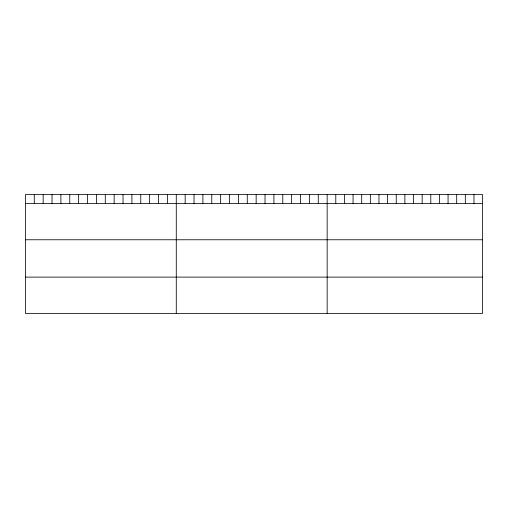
<?xml version="1.0" encoding="UTF-8"?>
<svg xmlns="http://www.w3.org/2000/svg" width="508" height="508" viewBox="0 0 508 508"><rect width="100%" height="100%" fill="white"/><g stroke="black" fill="none" stroke-linecap="round" stroke-linejoin="round"><path stroke-width="0.76" d="M482.6 203.505L482.6 313.373L25.4 313.373L25.4 194.627L482.6 194.627L482.6 203.505L25.4 203.505M25.4 239.763L482.6 239.763M25.4 277.114L482.6 277.114M473.964 194.627L473.964 203.505M465.328 194.627L465.328 203.505M456.692 194.627L456.692 203.505M448.056 194.627L448.056 203.505M439.42 194.627L439.42 203.505M430.784 194.627L430.784 203.505M422.148 194.627L422.148 203.505M413.512 194.627L413.512 203.505M404.876 194.627L404.876 203.505M396.24 194.627L396.24 203.505M387.604 194.627L387.604 203.505M378.968 194.627L378.968 203.505M370.332 194.627L370.332 203.505M361.696 194.627L361.696 203.505M353.06 194.627L353.06 203.505M344.424 194.627L344.424 203.505M335.788 194.627L335.788 203.505M327.152 194.627L327.152 313.373M318.275 194.627L318.275 203.505M309.404 194.627L309.404 203.505M300.526 194.627L300.526 203.505M291.649 194.627L291.649 203.505M282.778 194.627L282.778 203.505M273.901 194.627L273.901 203.505M265.024 194.627L265.024 203.505M256.153 194.627L256.153 203.505M247.275 194.627L247.275 203.505M238.404 194.627L238.404 203.505M229.527 194.627L229.527 203.505M220.65 194.627L220.65 203.505M211.779 194.627L211.779 203.505M202.902 194.627L202.902 203.505M194.024 194.627L194.024 203.505M185.153 194.627L185.153 203.505M176.276 194.627L176.276 313.373M167.399 194.627L167.399 203.505M158.528 194.627L158.528 203.505M149.65 194.627L149.65 203.505M140.773 194.627L140.773 203.505M131.902 194.627L131.902 203.505M123.025 194.627L123.025 203.505M114.148 194.627L114.148 203.505M105.277 194.627L105.277 203.505M96.399 194.627L96.399 203.505M87.528 194.627L87.528 203.505M78.651 194.627L78.651 203.505M69.774 194.627L69.774 203.505M60.903 194.627L60.903 203.505M52.026 194.627L52.026 203.505M43.148 194.627L43.148 203.505M34.277 194.627L34.277 203.505"/></g></svg>
